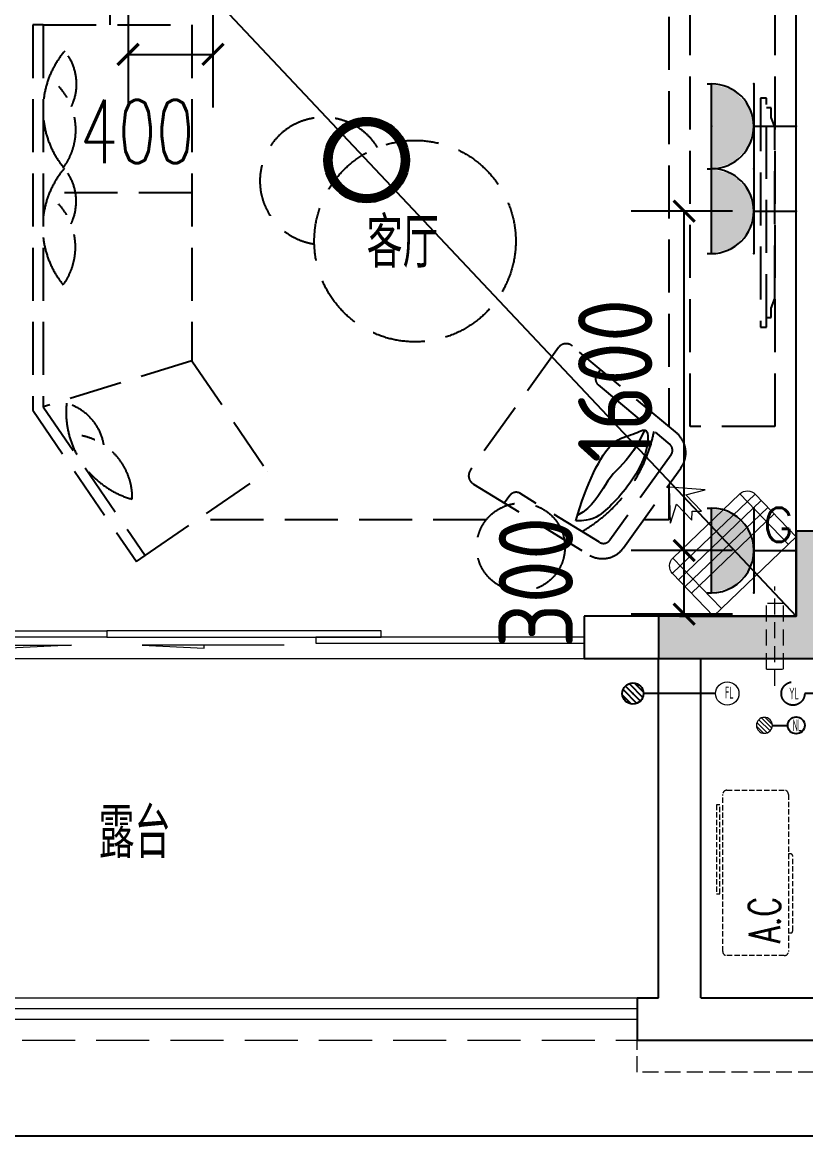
# Model space of a CAD drawing. Extents: x 3753737 to 4713801, y -857380 to 24339.
# Drawn here: x 4655850 to 4659544, y -768810 to -763560 of the extents above; entities that cross this region are included whole.
import ezdxf
from ezdxf.enums import TextEntityAlignment as Align

# ---------------------------------------------------------------- set-up
doc = ezdxf.new("R2010")
doc.units = 0
doc.header["$LTSCALE"] = 1000
doc.header["$MEASUREMENT"] = 0
for name, pattern in [('A户型$0$DASH', [0.35, 0.25, -0.1]), ('DASH', [0.35, 0.25, -0.1]), ('HIDDEN', [0.375, 0.25, -0.125])]:
    doc.linetypes.add(name, pattern=pattern)
doc.layers.get('0').update_dxf_attribs({"linetype": 'CONTINUOUS'})
doc.layers.get('Defpoints').update_dxf_attribs({"linetype": 'CONTINUOUS'})
for name, color, linetype in [('!!电气', 1, 'CONTINUOUS'), ('5fur', 175, 'CONTINUOUS'), ('COLU', 7, 'CONTINUOUS'), ('EQUIP-插座', 3, 'CONTINUOUS'), ('EQUIP-照明', 3, 'CONTINUOUS'), ('LVTRY', 252, 'CONTINUOUS'), ('S-砼墙填充', 251, 'CONTINUOUS'), ('VPIPE-凝结', 150, 'CONTINUOUS'), ('VPIPE-雨水', 4, 'DASH'), ('WALL', 252, 'CONTINUOUS'), ('看线', 185, 'CONTINUOUS')]:
    doc.layers.add(name, color=color, linetype=linetype)
for name, color, linetype, lineweight in [('EQUIP_地漏', 7, 'CONTINUOUS', 18), ('PUB_TEXT', 7, 'CONTINUOUS', 20), ('VPIPE-废水', 31, 'TG_F', 18), ('WINDOW', 146, 'CONTINUOUS', 20), ('平面-栏杆', 56, 'CONTINUOUS', 15), ('平面-看线', 252, 'CONTINUOUS', 15), ('平面-空调室内机', 176, 'CONTINUOUS', 9), ('平面-空调预留孔', 252, 'CONTINUOUS', 15)]:
    doc.layers.add(name, color=color, linetype=linetype, lineweight=lineweight)
doc.styles.add('_TCH_DIM', font='SIMPLEX', dxfattribs={"bigfont": 'GBCBIG'})
doc.styles.add('_TCH_DIM_T3', font='SIMPLEX.shx', dxfattribs={"width": 0.705882, "bigfont": 'GBCBIG.shx'})
doc.styles.add('_TEL_DIM', font='SIMPLEX', dxfattribs={"width": 0.8, "height": 3.5, "bigfont": 'HZTXT'})
doc.styles.get("Standard").update_dxf_attribs({"font": 'gbenor.shx', "bigfont": 'gbcbig.shx'})
doc.styles.add('TG_LINETYPE', font='SIMPLEX', dxfattribs={"width": 0.8, "height": 3, "bigfont": 'HZTXT'})
doc.linetypes.add('TG_F', pattern='A,2,-0.3,["F",TG_LINETYPE,S=0.1,R=0,X=-0.23,Y=-0.15],0', length=2.3)
doc.dimstyles.new('_TCH_ARCH&&100', dxfattribs={"dimtxt": 297.5, "dimasz": 100, "dimexe": 250, "dimexo": 300, "dimgap": 100, "dimtad": 1, "dimdec": 0, "dimzin": 0, "dimdsep": 46, "dimtxsty": '_TCH_DIM_T3', "dimblk": 'ARCHTICK', "dimcen": 0.09, "dimclrt": 7, "dimazin": 2, "dimtfac": 1, "dimtdec": 0, "dimtix": 1, "dimtmove": 2, "dimatfit": 3, "dimfxl": 1, "dimtolj": 1, "dimtzin": 0, "dimarcsym": 0})
doc.dimstyles.get("Standard").update_dxf_attribs({"dimscale": 100, "dimtxt": 3.5, "dimasz": 1, "dimexe": 2.5, "dimexo": 3, "dimgap": 1.5, "dimtad": 1, "dimdec": 0, "dimzin": 0, "dimdsep": 46, "dimtxsty": 'Standard', "dimblk": 'ARCHTICK', "dimcen": 0.09, "dimadec": 0, "dimazin": 0, "dimtfac": 1, "dimtdec": 0, "dimtix": 1, "dimtmove": 2, "dimatfit": 3, "dimfxl": 1, "dimtolj": 1, "dimtzin": 0, "dimarcsym": 0})

# ---------------------------------------------------------------- blocks, each defined once
blk = doc.blocks.new('dongkong')
at = {"layer": '平面-空调预留孔', "color": 8, "linetype": 'HIDDEN', "ltscale": 0.3}
for p, q in [((-603796, 210899.9), (-603796, 210431.5)), ((-603836, 210821), (-603836, 210510.8)), ((-603836, 210821), (-603756, 210821)), ((-603756, 210821), (-603756, 210510.8))]:
    blk.add_line(p, q, dxfattribs=at)
blk.add_lwpolyline([(-603756, 210510.8), (-603836, 210510.8)], dxfattribs=at)
blk = doc.blocks.new('$lvtry$00000171')
for p, q in [((-74.2, 10.6), (-10.6, 74.2)), ((-69.8, -27.4), (27.4, 69.8)), ((-53, -53), (53, 53)), ((-27.4, -69.8), (69.8, 27.4)), ((10.6, -74.2), (74.2, -10.6))]:
    blk.add_line(p, q)
blk.add_circle((0, 0), 75)
blk.add_point((0, 0))
blk = doc.blocks.new('$TwtSys$00000141')
at = {"color": 252}
for p, q in [((-47.1, 3.8), (-5, 45.9)), ((-47.1, 3.8), (-5, 45.9)), ((-43.6, -17.5), (17.5, 43.6)), ((-43.6, -17.5), (17.5, 43.6)), ((-33.2, -33.2), (33.2, 33.2)), ((-33.2, -33.2), (33.2, 33.2)), ((-16.2, -43.5), (43.8, 16.4)), ((-16.2, -43.5), (43.8, 16.4)), ((5.7, -46.1), (46.1, -5.7)), ((5.7, -46.1), (46.1, -5.7))]:
    blk.add_line(p, q, dxfattribs=at)
blk.add_circle((0, 0), 47, dxfattribs=at)
blk.add_circle((0, 0), 47, dxfattribs=at)
blk = doc.blocks.new('rtyryrtyeeretee')
at = {"layer": '平面-空调预留孔', "color": 252, "linetype": 'DASH', "ltscale": 0.1}
for p, q in [((669748.9, 343882), (669748.9, 343872)), ((670121.7, 343872), (670121.7, 343882)), ((669758.9, 343862), (670111.7, 343862))]:
    blk.add_line(p, q, dxfattribs=at)
blk.add_lwpolyline([(670402, 343882), (669662, 343882, -0.414214), (669642, 343902), (669642, 344172, -0.414214), (669662, 344192), (670402, 344192, -0.414214), (670422, 344172), (670422, 343902, -0.414214)], format="xyb", close=True, dxfattribs=at)
blk.add_lwpolyline([(670352.8, 344221.1), (669933, 344221.1), (669933, 344206), (670352.8, 344206)], close=True, dxfattribs=at)
for centre, start, end in [((669758.9, 343872), 180, 270), ((670111.7, 343872), 270, 0)]:
    blk.add_arc(centre, 10, start, end, dxfattribs=at)
at = {"layer": '平面-空调预留孔', "color": 252, "linetype": 'DASH', "ltscale": 0.1, "style": '_TCH_DIM', "width": 0.705882}
blk.add_text('A.C', height=146.88, dxfattribs=at).set_placement((669701.4, 343921.6))
blk = doc.blocks.new('dasdasf1sa2f31as32f')
at = {"color": 8}
for p, q in [((-116, 585.6), (43.3, 640.5)), ((82.7, 476.6), (43.3, 640.5)), ((-22.8, 585.5), (-116, 585.6)), ((-22.8, 585.5), (-73.4, 493.2)), ((32.4, 555.1), (-18.1, 462.9)), ((82.7, 476.6), (32.4, 555.1)), ((-473.5, 259.7), (-339.5, 504)), ((-269.8, 524.3), (-427.7, 236.5)), ((134.6, 245.5), (-338.8, 505.1)), ((-269.8, 524.3), (113.7, 314)), ((-31.3, 504.4), (-73.4, 493.2)), ((-18.1, 462.9), (-31.3, 504.4)), ((92.6, 168.8), (-380.9, 428.5)), ((114.7, 208.4), (-359.1, 468.2)), ((72.3, 131.9), (-401.1, 391.6)), ((113.7, 314), (-44.2, 26.2)), ((0, 0), (-473.5, 259.7)), ((134, 244.4), (0, 0))]:
    blk.add_line(p, q, dxfattribs=at)
for centre, start, end in [((-294.5, 479.4), 61.2593, 151.2593), ((89, 269), 331.2593, 61.2593)]:
    blk.add_arc(centre, 51.3, start, end, dxfattribs=at)
blk = doc.blocks.new('dfgdfgsf')
at = {"layer": '5fur', "color": 252, "linetype": 'A户型$0$DASH'}
for p, q in [((2097241.4, -1252137), (2097241.4, -1254418.3)), ((2094607, -1252525), (2094607, -1252475)), ((2094241.6, -1252525), (2094241.6, -1254340.5)), ((2094291.6, -1252525), (2094241.6, -1252525)), ((2094291.6, -1252525), (2094991.6, -1252525)), ((2094291.6, -1252525), (2094291.6, -1254325)), ((2094991.6, -1252525), (2094991.6, -1254108.3)), ((2094991.6, -1253316.7), (2094291.6, -1253316.7)), ((2094991.6, -1254108.3), (2094291.6, -1254325)), ((2094991.6, -1254108.3), (2095349.4, -1254630.9)), ((2096918.3, -1254150.7, 0), (2096902.5, -1254172.8, 0)), ((2096907.4, -1254221.5, 0), (2097245.4, -1254502.3, 0)), ((2094291.6, -1254325), (2094771.8, -1255026.4)), ((2094241.6, -1254340.5), (2094730.6, -1255054.6)), ((2097251.5, -1254551.9, 0), (2096963.1, -1254953.7, 0)), ((2094771.8, -1255026.4), (2095349.4, -1254630.9)), ((2097241.4, -1254692.6), (2097241.4, -1254858.1)), ((2096491, -1254743.7, 0), (2096466.7, -1254777.6, 0)), ((2096914.1, -1254963.9, 0), (2096538.7, -1254732.8, 0)), ((2096380.3, -1254858.1), (2095017.6, -1254858.1)), ((2097241.4, -1254858.1), (2097122.6, -1254858.1)), ((2094730.6, -1255054.6), (2094771.8, -1255026.4))]:
    blk.add_line(p, q, dxfattribs=at)
at = {"layer": '5fur', "color": 252, "linetype": 'A户型$0$DASH', "extrusion": (-0.677281, 0.735724, 0)}
for p, q in [((2097701.9, -1252870), (2097673.3, -1252870)), ((2097673.3, -1252870), (2097673.3, -1253950)), ((2097701.9, -1253950), (2097701.9, -1252870)), ((2097723.5, -1252915.3), (2097701.9, -1252915.3)), ((2097723.5, -1252960.5), (2097723.5, -1252915.3)), ((2097741.6, -1253005.8), (2097723.5, -1252960.5)), ((2097741.6, -1253814.3), (2097741.6, -1253005.8)), ((2097723.5, -1253859.5), (2097741.6, -1253814.3)), ((2097701.9, -1253904.8), (2097723.5, -1253904.8)), ((2097723.5, -1253904.8), (2097723.5, -1253859.5)), ((2097673.3, -1253950), (2097701.9, -1253950))]:
    blk.add_line(p, q, dxfattribs=at)
at = {"layer": '5fur', "color": 252, "linetype": 'A户型$0$DASH', "extrusion": (-2.49736e-06, 1.79302e-06, 1)}
for p, q in [((2096720.7, -1254046.1, 0), (2096305.5, -1254624.6, 0)), ((2097281.3, -1254451.6, 0), (2096786.7, -1254039.3, 0)), ((2097126.4, -1254434.8, 0), (2097108.9, -1254472.1, 0)), ((2097117.2, -1254435.8, 0), (2097124, -1254434.8, 0)), ((2097124, -1254434.8, 0), (2097129.8, -1254435.5, 0)), ((2096989.7, -1254488.6, 0), (2097001.7, -1254481.1, 0)), ((2097001.7, -1254481.1, 0), (2097013.8, -1254474.9, 0)), ((2097013.8, -1254474.9, 0), (2097025.8, -1254469.9, 0)), ((2097025.8, -1254469.9, 0), (2097037.6, -1254465.6, 0)), ((2097037.6, -1254465.6, 0), (2097049.2, -1254461.8, 0)), ((2097049.2, -1254461.8, 0), (2097060.6, -1254458.1, 0)), ((2097060.6, -1254458.1, 0), (2097071.5, -1254454.2, 0)), ((2097071.5, -1254454.2, 0), (2097081.9, -1254450, 0)), ((2097081.9, -1254450, 0), (2097091.8, -1254445.7, 0)), ((2097108.9, -1254472.1, 0), (2097091.4, -1254504.2, 0)), ((2097091.8, -1254445.7, 0), (2097101, -1254441.7, 0)), ((2097101, -1254441.7, 0), (2097109.5, -1254438.2, 0)), ((2097109.5, -1254438.2, 0), (2097117.2, -1254435.8, 0)), ((2097129.8, -1254435.5, 0), (2097134.5, -1254438.3, 0)), ((2097134.5, -1254438.3, 0), (2097138.1, -1254443.4, 0)), ((2097138.1, -1254443.4, 0), (2097140.6, -1254450.7, 0)), ((2097140.6, -1254450.7, 0), (2097142.1, -1254459.8, 0)), ((2097142.2, -1254482.1, 0), (2097141.1, -1254494.7, 0)), ((2097142.1, -1254459.8, 0), (2097142.6, -1254470.4, 0)), ((2097142.6, -1254470.4, 0), (2097142.2, -1254482.1, 0)), ((2096931.5, -1254553.5, 0), (2096942.9, -1254536.9, 0)), ((2096942.9, -1254536.9, 0), (2096954.4, -1254521.9, 0)), ((2096954.4, -1254521.9, 0), (2096966, -1254508.9, 0)), ((2096966, -1254508.9, 0), (2096977.8, -1254497.8, 0)), ((2096977.8, -1254497.8, 0), (2096989.7, -1254488.6, 0)), ((2097073.9, -1254531.7, 0), (2097056.7, -1254555.5, 0)), ((2097091.4, -1254504.2, 0), (2097073.9, -1254531.7, 0)), ((2097133.3, -1254534.5, 0), (2097129.5, -1254547.7, 0)), ((2097136.5, -1254521.2, 0), (2097133.3, -1254534.5, 0)), ((2097139.1, -1254507.9, 0), (2097136.5, -1254521.2, 0)), ((2097141.1, -1254494.7, 0), (2097139.1, -1254507.9, 0)), ((2096897.5, -1254613.6, 0), (2096908.9, -1254592, 0)), ((2096908.9, -1254592, 0), (2096920.2, -1254571.9, 0)), ((2096920.2, -1254571.9, 0), (2096931.5, -1254553.5, 0)), ((2097039.8, -1254576.2, 0), (2097023.4, -1254594.5, 0)), ((2097056.7, -1254555.5, 0), (2097039.8, -1254576.2, 0)), ((2097114.2, -1254587.5, 0), (2097107.8, -1254600.9, 0)), ((2097119.9, -1254574.2, 0), (2097114.2, -1254587.5, 0)), ((2097125, -1254560.9, 0), (2097119.9, -1254574.2, 0)), ((2097129.5, -1254547.7, 0), (2097125, -1254560.9, 0)), ((2096874.7, -1254661.1, 0), (2096886.2, -1254636.6, 0)), ((2096886.2, -1254636.6, 0), (2096897.5, -1254613.6, 0)), ((2096978.6, -1254642.1, 0), (2096965.5, -1254657.9, 0)), ((2096992.7, -1254626.7, 0), (2096978.6, -1254642.1, 0)), ((2097007.7, -1254611.1, 0), (2096992.7, -1254626.7, 0)), ((2097023.4, -1254594.5, 0), (2097007.7, -1254611.1, 0)), ((2097028.1, -1254989.7, 0), (2097297.9, -1254613.9, 0)), ((2097084.8, -1254642.4, 0), (2097075.9, -1254656.7, 0)), ((2097093.1, -1254628.4, 0), (2097084.8, -1254642.4, 0)), ((2097100.8, -1254614.5, 0), (2097093.1, -1254628.4, 0)), ((2097107.8, -1254600.9, 0), (2097100.8, -1254614.5, 0)), ((2096320.2, -1254689.3, 0), (2096869.1, -1255026, 0)), ((2096852.1, -1254714, 0), (2096863.4, -1254687, 0)), ((2096863.4, -1254687, 0), (2096874.7, -1254661.1, 0)), ((2096942.1, -1254692.4, 0), (2096930.9, -1254710.8, 0)), ((2096953.5, -1254674.7, 0), (2096942.1, -1254692.4, 0)), ((2096965.5, -1254657.9, 0), (2096953.5, -1254674.7, 0)), ((2097056.7, -1254685.2, 0), (2097046.6, -1254699.2, 0)), ((2097066.5, -1254671, 0), (2097056.7, -1254685.2, 0)), ((2097075.9, -1254656.7, 0), (2097066.5, -1254671, 0)), ((2096830.7, -1254771.2, 0), (2096841.2, -1254742.1, 0)), ((2096841.2, -1254742.1, 0), (2096852.1, -1254714, 0)), ((2096906.5, -1254748.6, 0), (2096892.3, -1254767.6, 0)), ((2096919.2, -1254729.6, 0), (2096906.5, -1254748.6, 0)), ((2096930.9, -1254710.8, 0), (2096919.2, -1254729.6, 0)), ((2097015.1, -1254739.2, 0), (2097004.6, -1254751.4, 0)), ((2097025.7, -1254726.3, 0), (2097015.1, -1254739.2, 0)), ((2097036.2, -1254713, 0), (2097025.7, -1254726.3, 0)), ((2097046.6, -1254699.2, 0), (2097036.2, -1254713, 0)), ((2096811.4, -1254831.9, 0), (2096820.7, -1254801.2, 0)), ((2096820.7, -1254801.2, 0), (2096830.7, -1254771.2, 0)), ((2096876.1, -1254786.2, 0), (2096857.2, -1254804.4, 0)), ((2096892.3, -1254767.6, 0), (2096876.1, -1254786.2, 0)), ((2096962.6, -1254794.6, 0), (2096952.2, -1254804.2, 0)), ((2096973.1, -1254784.6, 0), (2096962.6, -1254794.6, 0)), ((2096983.5, -1254774.1, 0), (2096973.1, -1254784.6, 0)), ((2096994, -1254763, 0), (2096983.5, -1254774.1, 0)), ((2097004.6, -1254751.4, 0), (2096994, -1254763, 0)), ((2096802.8, -1254863.3, 0), (2096811.4, -1254831.9, 0)), ((2096835.3, -1254821.8, 0), (2096809.6, -1254838.1, 0)), ((2096857.2, -1254804.4, 0), (2096835.3, -1254821.8, 0)), ((2096885, -1254851.5, 0), (2096869.2, -1254856.6, 0)), ((2096898.6, -1254845.4, 0), (2096885, -1254851.5, 0)), ((2096910.5, -1254838.3, 0), (2096898.6, -1254845.4, 0)), ((2096921.3, -1254830.5, 0), (2096910.5, -1254838.3, 0)), ((2096931.6, -1254822.1, 0), (2096921.3, -1254830.5, 0)), ((2096941.9, -1254813.4, 0), (2096931.6, -1254822.1, 0)), ((2096952.2, -1254804.2, 0), (2096941.9, -1254813.4, 0)), ((2096828.7, -1254862.7, 0), (2096802.8, -1254863.3, 0)), ((2096850.7, -1254860.4, 0), (2096828.7, -1254862.7, 0)), ((2096869.2, -1254856.6, 0), (2096850.7, -1254860.4, 0))]:
    blk.add_line(p, q, dxfattribs=at)
at = {"layer": '5fur', "color": 252, "linetype": 'A户型$0$DASH'}
blk.add_lwpolyline([(2097741.6, -1252417.8), (2097741.6, -1254417.8), (2097341.6, -1254417.8), (2097341.6, -1252417.8)], close=True, dxfattribs=at)
for centre, radius in [((2096044.4, -1253544), 475), ((2096543.1, -1254987.2), 207.8)]:
    blk.add_circle(centre, radius, dxfattribs=at)
for centre, radius, start, end in [((2094716.9, -1252925.5), 426.6, 139.4268, 219.4425), ((2094202.7, -1252803.7), 245.8, 334.4165, 39.3129), ((2094143.9, -1253019.4), 301.1, 323.9756, 42.7988), ((2095613, -1253260.7), 300, 31.7393, 261.6884), ((2094715.2, -1253478.9), 426.6, 139.4268, 219.4425), ((2094201, -1253357.1), 245.8, 334.4165, 39.3129), ((2094142.2, -1253572.9), 301.1, 323.9756, 42.7988), ((2096932.4, -1254194.3, 0), 36.9, 144.3322, 227.3503), ((2094825.8, -1254350.1), 426.6, 174.4353, 254.451), ((2094334.8, -1254545.3), 245.8, 9.4249, 74.3213), ((2094410.4, -1254755.8), 301.1, 358.984, 77.8072), ((2097221.5, -1254530.4, 0), 36.9, 324.3322, 49.619), ((2096521, -1254765.2, 0), 36.9, 61.3142, 144.3322), ((2096933.1, -1254932.2, 0), 36.9, 239.0451, 324.3322)]:
    blk.add_arc(centre, radius, start, end, dxfattribs=at)
at = {"layer": '5fur', "color": 252, "linetype": 'A户型$0$DASH', "extrusion": (-2.49736e-06, 1.79302e-06, 1)}
for centre, radius, start, end in [((2096756.7, -1254071.9, -7.5), 44.3, 47.3502, 144.3322), ((2096474.6, -1254297.9, -7.5), 711.6, 300.0362, 348.4968), ((2097197.9, -1254542.1, -7.5), 123.1, 324.3322, 47.3502), ((2096341.5, -1254650.4, -7.5), 44.3, 144.3322, 241.3141), ((2096928.1, -1254918, -7.5), 123.1, 241.3142, 324.3322)]:
    blk.add_arc(centre, radius, start, end, dxfattribs=at)
blk = doc.blocks.new('GDGDGRD')
at = {"layer": 'S-砼墙填充'}
h = blk.add_hatch(color=252, dxfattribs=at)
h.dxf.hatch_style = 1
h.paths.add_polyline_path([(442866.6, 288915.4), (442666.6, 288915.4), (442666.6, 288515.4), (442016.6, 288515.4), (442016.6, 288315.4), (442866.6, 288315.4)])
at = {"layer": 'COLU', "color": 252}
blk.add_lwpolyline([(442866.6, 288915.4), (442666.6, 288915.4), (442666.6, 288515.4), (442016.6, 288515.4), (442016.6, 288315.4), (442866.6, 288315.4)], close=True, dxfattribs=at)
blk = doc.blocks.new('$DorLib2D$00000138')
at = {"color": 0, "linetype": 'Continuous'}
for p, q in [((-0.2875, 0), (-0.2875, 0.1538)), ((-0.2875, 0.1538), (0, 0.1538)), ((0, 0.1538), (0, 0)), ((0.2875, 0.1538), (0, 0.1538)), ((0.2875, 0), (0.2875, 0.1538)), ((-0.5, -0.1399), (-0.5, 0)), ((-0.5, 0), (-0.2188, 0)), ((0, 0), (-0.2875, 0)), ((-0.2188, 0), (-0.2188, -0.1399)), ((0, 0), (0.2875, 0)), ((0.2188, 0), (0.2188, -0.1399)), ((0.5, 0), (0.2188, 0)), ((0.5, 0), (0.5, -0.1946)), ((0.5, -0.1399), (0.5, 0)), ((-0.2188, -0.1399), (-0.5, -0.1399)), ((0.2188, -0.1399), (0.5, -0.1399)), ((-0.1857, -0.186), (-0.037, -0.186)), ((-0.037, -0.186), (-0.1019, -0.2583)), ((-0.1019, -0.2583), (-0.1019, -0.186)), ((0.1857, -0.186), (0.037, -0.186)), ((0.037, -0.186), (0.1019, -0.2583)), ((0.1019, -0.2583), (0.1019, -0.186))]:
    blk.add_line(p, q, dxfattribs=at)
blk = doc.blocks.new('A$C100F5A36')
at = {"layer": 'VPIPE-凝结', "color": 252, "ltscale": 0.1}
blk.add_line((33472.5, -17347.4), (33132.5, -17347.4), dxfattribs=at)
at = {"layer": 'VPIPE-凝结', "color": 252}
blk.add_line((34252.5, -17347.4), (33892.5, -17347.4), dxfattribs=at)
at = {"layer": 'VPIPE-凝结', "color": 252, "ltscale": 0.1}
blk.add_lwpolyline([(33740.1, -17497.4), (33812.5, -17497.4)], dxfattribs=at)
at = {"layer": 'VPIPE-凝结', "color": 252}
blk.add_circle((33852.5, -17497.4), 40, dxfattribs=at)
at = {"layer": 'VPIPE-废水', "color": 252}
blk.add_circle((33527.5, -17347.4), 55, dxfattribs=at)
at = {"layer": 'VPIPE-雨水', "color": 252}
blk.add_circle((33837.5, -17347.4), 55, dxfattribs=at)
at = {"layer": 'WALL', "color": 252}
for p, q in [((33852.5, -16982.4), (33852.5, -12682.4)), ((33302.5, -16982.4), (32852.5, -16982.4)), ((32852.5, -16982.4), (32852.5, -17182.4)), ((33302.5, -16982.4), (33852.5, -16982.4)), ((32852.5, -17182.4), (33202.5, -17182.4)), ((33202.5, -18782.4), (33202.5, -17182.4)), ((33402.5, -17182.4), (33952.5, -17182.4)), ((33402.5, -18782.4), (33402.5, -17182.4)), ((33102.5, -18782.4), (33202.5, -18782.4)), ((33102.5, -18782.4), (33102.5, -18982.4)), ((33402.5, -18782.4), (34252.5, -18782.4)), ((33102.5, -18982.4), (33302.5, -18982.4)), ((33302.5, -18982.4), (34252.5, -18982.4))]:
    blk.add_line(p, q, dxfattribs=at)
at = {"layer": 'WINDOW', "color": 252}
blk.add_line((28352.5, -17182.4), (32852.5, -17182.4), dxfattribs=at)
at = {"layer": '平面-栏杆', "color": 252}
for points in [[(28452.5, -18832.4), (33102.5, -18832.4)], [(28452.5, -18882.4), (33102.5, -18882.4)]]:
    blk.add_lwpolyline(points, dxfattribs=at)
at = {"layer": '平面-看线', "color": 252}
blk.add_lwpolyline([(28452.5, -18782.4), (33102.5, -18782.4)], dxfattribs=at)
at = {"layer": '平面-看线', "color": 252, "linetype": 'DASH'}
blk.add_lwpolyline([(28452.5, -18982.4), (33102.5, -18982.4)], dxfattribs=at)
at = {"layer": '平面-看线', "color": 252, "linetype": 'DASH', "ltscale": 0.3}
blk.add_lwpolyline([(34252.5, -18982.4), (34252.5, -19132.4), (33102.5, -19132.4), (33102.5, -18982.4)], dxfattribs=at)
at = {"layer": '看线', "color": 252}
blk.add_lwpolyline([(14202.5, -18232.4), (14202.5, -19432.4), (34552.5, -19432.4), (34552.5, -17932.4), (36802.5, -17932.4)], dxfattribs=at)
at = {"color": 252}
blk.add_blockref('GDGDGRD', (-408814.1, -305497.8), dxfattribs=at)
at = {"color": 252, "rotation": 90}
blk.add_blockref('rtyryrtyeeretee', (377698, -688225.3), dxfattribs=at)
at = {"layer": 'EQUIP_地漏', "color": 252, "xscale": 0.8, "yscale": -0.8, "zscale": 0.8, "rotation": 180}
blk.add_blockref('$TwtSys$00000141', (33702.5, -17497.4), dxfattribs=at)
at = {"layer": 'LVTRY', "color": 252, "xscale": 0.6666666667107825, "yscale": 0.6666666667107825, "rotation": 269.9999999939778}
blk.add_blockref('$lvtry$00000171', (33082.5, -17347.4), dxfattribs=at)
at = {"layer": 'WINDOW', "color": 252}
blk.add_blockref('dfgdfgsf', (-2063989.1, 1238329.8), dxfattribs=at)
at = {"layer": 'WINDOW', "color": 252, "xscale": 4500.011420609546, "yscale": 200, "zscale": 4500.011420609546, "rotation": 1.05571687412389e-09}
blk.add_blockref('$DorLib2D$00000138', (30602.5, -17082.4), dxfattribs=at)
at = {"layer": '平面-空调室内机', "color": 252, "ltscale": 0.3, "xscale": -1, "rotation": 180}
blk.add_blockref('dongkong', (637548.5, 193588.3), dxfattribs=at)
at = {"layer": '平面-空调预留孔', "color": 252, "xscale": -1, "rotation": 15.00000000331026}
blk.add_blockref('dasdasf1sa2f31as32f', (33462.3, -16982.4), dxfattribs=at)
at = {"layer": 'PUB_TEXT', "color": 252}
for s, p in [('客厅', (31826.9, -15339.9)), ('露台', (30563, -18123.1))]:
    blk.add_text(s, height=236.31, dxfattribs=at).set_placement(p)
at = {"layer": 'PUB_TEXT', "color": 252, "width": 0.6}
for s, p in [('FL', (33516.5, -17371.2)), ('YL', (33819.3, -17375.4)), ('NL', (33835.7, -17525.4))]:
    blk.add_text(s, height=56, dxfattribs=at).set_placement(p)
blk = doc.blocks.new('$equip$00001150')
at = {"const_width": 0.1}
blk.add_lwpolyline([(-0.45, 0, 1), (0.45, 0, 1)], format="xyb", close=True, dxfattribs=at)
blk.add_circle((0, 0), 0.5)
at = {"flags": 9}
blk.add_attdef('A', (0, 0), '', height=0.00002, dxfattribs=at)
blk = doc.blocks.new('$equip$00001237')
for p, q in [((-0.5, 1.05), (-0.5, 1)), ((0.5, 1.05), (0.5, 1)), ((-0.5, 1), (0.5, 1)), ((0.5, 0.5), (-0.5, 0.5)), ((0, 0.5), (0, 0))]:
    blk.add_line(p, q)
blk.add_arc((0, 1), 0.5, 180, 0)
for p in [(0, 1), (-0.5, 0.5), (0.5, 0.5), (0, 0)]:
    blk.add_point(p)
for points in [[(0.433, 0.75), (-0.433, 0.75), (0.5, 1), (-0.5, 1)], [(0.25, 0.567), (-0.25, 0.567), (0.433, 0.75), (-0.433, 0.75)], [(0, 0.5), (0, 0.5), (0.25, 0.567), (-0.25, 0.567)]]:
    blk.add_solid(points)
at = {"flags": 9}
blk.add_attdef('A', (0, 0), '', height=0.00002, dxfattribs=at)
blk = doc.blocks.new('$equip$00001764')
for p, q in [((-0.5, 1.05), (-0.5, 1)), ((0.5, 1.05), (0.5, 1)), ((-0.5, 1), (0.5, 1)), ((0.5, 0.5), (-0.5, 0.5)), ((0, 0.5), (0, 0))]:
    blk.add_line(p, q)
blk.add_arc((0, 1), 0.5, 180, 0)
for p in [(-0.5, 0.5), (0.5, 0.5), (0, 0)]:
    blk.add_point(p)
for points in [[(0.433, 0.75), (-0.433, 0.75), (0.5, 1), (-0.5, 1)], [(0.25, 0.567), (-0.25, 0.567), (0.433, 0.75), (-0.433, 0.75)], [(0, 0.5), (0, 0.5), (0.25, 0.567), (-0.25, 0.567)]]:
    blk.add_solid(points)
at = {"color": 7, "style": '_TEL_DIM'}
blk.add_attdef('$TEXT$', text='', height=0.4, dxfattribs=at).set_placement((0.303, 0.211), align=Align.MIDDLE_CENTER)
at = {"color": 7, "style": '_TEL_DIM', "flags": 1}
blk.add_attdef('A', text='', height=0.00002, dxfattribs=at).set_placement((0, 0), align=Align.MIDDLE_CENTER)
blk = doc.blocks.new('_ArchTick')
at = {"color": 0, "linetype": 'ByBlock', "const_width": 0.15}
blk.add_lwpolyline([(-0.5, -0.5), (0.5, 0.5)], dxfattribs=at)
blk = doc.blocks.new('*D300')
at = {"layer": '!!电气', "color": 0, "lineweight": -2, "transparency": 16777216}
for p, q in [((4659198.6, -766050.1), (4658720.3, -766050.1)), ((4658970.3, -766350.1), (4658970.3, -766050.1)), ((4659198.6, -766350.1), (4658720.3, -766350.1))]:
    blk.add_line(p, q, dxfattribs=at)
at = {"layer": 'Defpoints', "color": 0, "transparency": 16777216}
for p in [(4658970.3, -766050.1), (4659498.6, -766050.1), (4659498.6, -766350.1)]:
    blk.add_point(p, dxfattribs=at)
at = {"layer": '!!电气', "color": 0, "lineweight": -2, "transparency": 16777216, "xscale": 100, "yscale": 100, "zscale": 100}
for p, rotation in [((4658970.3, -766050.1), 90), ((4658970.3, -766350.1), 270)]:
    blk.add_blockref('_ArchTick', p, dxfattribs=dict(at, rotation=rotation))
at = {"layer": '!!电气', "color": 0, "transparency": 16777216, "insert": (4658271.2, -766200.1), "char_height": 350, "attachment_point": 5, "rotation": 90}
blk.add_mtext('\\A1;300', dxfattribs=at)
blk = doc.blocks.new('*D301')
at = {"layer": '!!电气', "color": 0, "lineweight": -2, "transparency": 16777216}
for p, q in [((4659198.6, -764450.1), (4658720.3, -764450.1)), ((4658970.3, -766050.1), (4658970.3, -764450.1)), ((4659198.6, -766050.1), (4658720.3, -766050.1))]:
    blk.add_line(p, q, dxfattribs=at)
at = {"layer": 'Defpoints', "color": 0, "transparency": 16777216}
for p in [(4658970.3, -764450.1), (4659498.6, -764450.1), (4659498.6, -766050.1)]:
    blk.add_point(p, dxfattribs=at)
at = {"layer": '!!电气', "color": 0, "lineweight": -2, "transparency": 16777216, "xscale": 100, "yscale": 100, "zscale": 100}
for p, rotation in [((4658970.3, -764450.1), 90), ((4658970.3, -766050.1), 270)]:
    blk.add_blockref('_ArchTick', p, dxfattribs=dict(at, rotation=rotation))
at = {"layer": '!!电气', "color": 0, "transparency": 16777216, "insert": (4658645.3, -765250.1), "char_height": 350, "attachment_point": 5, "rotation": 90}
blk.add_mtext('\\A1;1600', dxfattribs=at)
blk = doc.blocks.new('*D343')
at = {"layer": '!!电气', "color": 0, "lineweight": -2, "transparency": 16777216}
for p, q in [((4656348.6, -762359.6), (4656348.6, -763960.8)), ((4656748.6, -762359.6), (4656748.6, -763960.8)), ((4656348.6, -763710.8), (4656748.6, -763710.8))]:
    blk.add_line(p, q, dxfattribs=at)
at = {"layer": 'Defpoints', "color": 0, "transparency": 16777216}
for p in [(4656348.6, -762059.6), (4656748.6, -762059.6), (4656748.6, -763710.8)]:
    blk.add_point(p, dxfattribs=at)
at = {"layer": '!!电气', "color": 0, "lineweight": -2, "transparency": 16777216, "xscale": 100, "yscale": 100, "zscale": 100, "rotation": 180}
blk.add_blockref('_ArchTick', (4656348.6, -763710.8), dxfattribs=at)
at = {"layer": '!!电气', "color": 0, "lineweight": -2, "transparency": 16777216, "xscale": 100, "yscale": 100, "zscale": 100}
blk.add_blockref('_ArchTick', (4656748.6, -763710.8), dxfattribs=at)
at = {"layer": '!!电气', "color": 7, "transparency": 16777216, "insert": (4656390.9, -764074.7), "char_height": 297.5, "attachment_point": 5, "style": '_TCH_DIM_T3'}
blk.add_mtext('\\A1;400', dxfattribs=at)

msp = doc.modelspace()

# ---------------------------------------------------------------- block references
at = {"layer": '!!电气'}
msp.add_blockref('A$C100F5A36', (4625646.2, -749377.2), dxfattribs=at)

# ---------------------------------------------------------------- next in the draw order: linework, layer by layer
at = {"layer": '!!电气', "color": 1}
msp.add_lwpolyline([(4653248.6, -766359.6), (4655448.6, -762059.6), (4655448.6, -762059.6), (4659498.6, -766359.6)], dxfattribs=at)

# ---------------------------------------------------------------- next in the draw order: block references
at = {"layer": 'EQUIP-插座', "color": 2, "xscale": 400, "yscale": 400, "zscale": 400, "rotation": 90}
for p in [(4659498.6, -764050.1), (4659498.6, -764450.1)]:
    msp.add_blockref('$equip$00001237', p, dxfattribs=at)
at = {"layer": 'EQUIP-插座', "color": 2}
ref = msp.add_blockref('$equip$00001764', (4659498.6, -766050.1), dxfattribs=dict(at, xscale=400, yscale=400, zscale=400, rotation=89.99999999870322))
ref.add_attrib('$TEXT$', 'G', dxfattribs={"layer": '0', "color": 7, "height": 160, "style": '_TEL_DIM'}).set_placement((4659414.2, -765928.8), align=Align.MIDDLE_CENTER)
at = {"layer": 'EQUIP-照明', "color": 2, "xscale": 400, "yscale": 400, "zscale": 400}
msp.add_blockref('$equip$00001150', (4657473.6, -764209.6), dxfattribs=at)

# ---------------------------------------------------------------- next in the draw order: dimensions: what is measured, and where the dimension line sits
at = {"layer": '!!电气', "color": 1}
dim = msp.add_linear_dim(base=(4656748.6, -763710.8), p1=(4656348.6, -762059.6), p2=(4656748.6, -762059.6), angle=0, text='400', dimstyle='_TCH_ARCH&&100', dxfattribs=at)
dim.commit()
dim.dimension.update_dxf_attribs({"geometry": '*D343', "text_midpoint": (4656390.9, -764074.7), "dimtype": 129})
dim = msp.add_linear_dim(base=(4658970.3, -764450.1), p1=(4659498.6, -766050.1), p2=(4659498.6, -764450.1), angle=90, dimstyle='Standard', override={"dimzin": 8}, dxfattribs=at)
dim.commit()
dim.dimension.update_dxf_attribs({"geometry": '*D301', "text_midpoint": (4658645.3, -765250.1)})
dim = msp.add_linear_dim(base=(4658970.3, -766050.1), p1=(4659498.6, -766350.1), p2=(4659498.6, -766050.1), angle=90, dimstyle='Standard', override={"dimzin": 8}, dxfattribs=at)
dim.commit()
dim.dimension.update_dxf_attribs({"geometry": '*D300', "text_midpoint": (4658271.2, -766200.1), "dimtype": 128})

doc.saveas('drawing.dxf')
